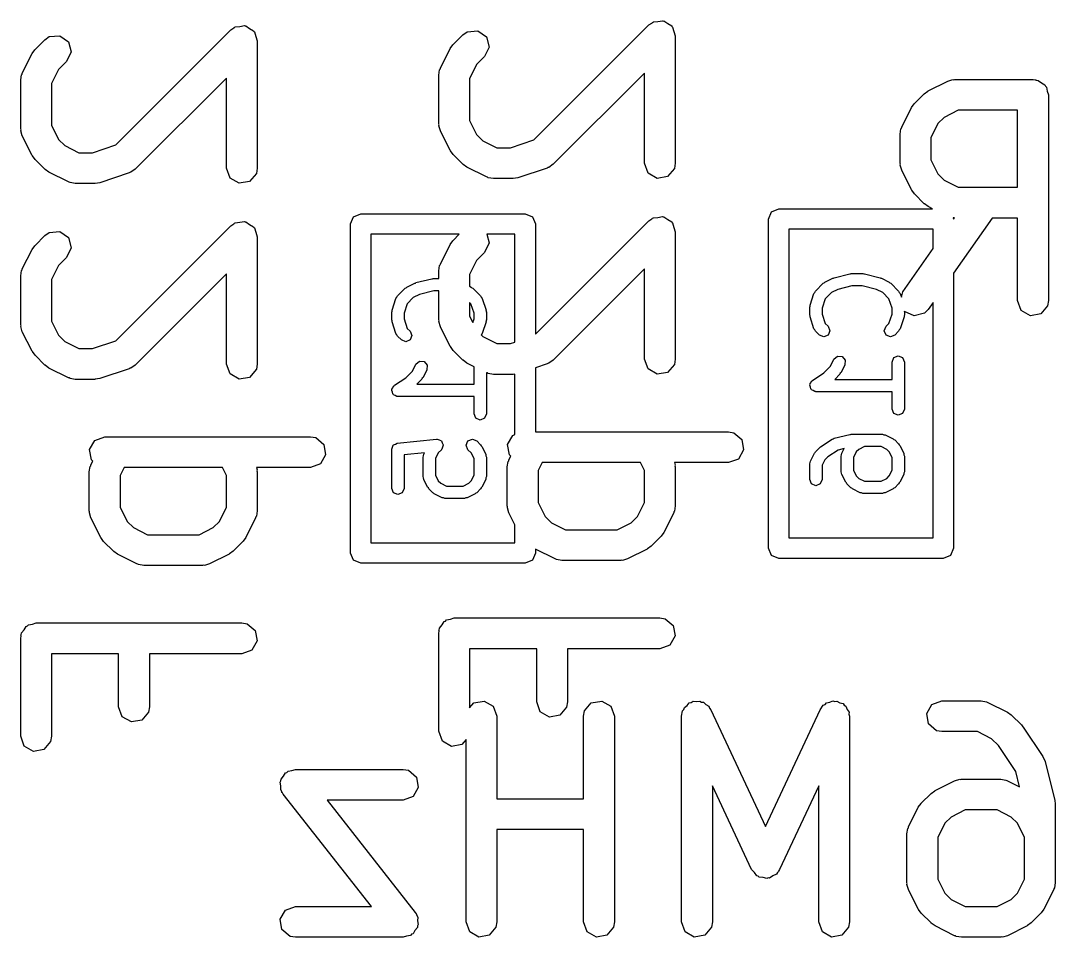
# Model space of a CAD drawing. Extents: x 0.04 to 2.09, y 0.3 to 3.78.
# Drawn here: x 0.4178 to 0.6158, y 0.5131 to 0.6885 of the extents above; entities that cross this region are included whole.
import ezdxf

# ---------------------------------------------------------------- set-up
doc = ezdxf.new("R2010")
doc.units = 0
doc.header["$MEASUREMENT"] = 0
doc.layers.add('BLACK', color=7, linetype='CONTINUOUS')

msp = doc.modelspace()

# ---------------------------------------------------------------- linework, layer by layer
at = {"layer": 'BLACK', "linetype": 'CONTINUOUS'}
for p, q in [((0.458045, 0.686752), (0.458573, 0.687122)), ((0.458573, 0.687122), (0.458657, 0.687222)), ((0.458657, 0.687222), (0.458735, 0.687235)), ((0.458735, 0.687235), (0.458885, 0.687341)), ((0.458885, 0.687341), (0.459771, 0.687418)), ((0.459771, 0.687418), (0.460646, 0.687572)), ((0.460646, 0.687572), (0.460763, 0.687505)), ((0.460763, 0.687505), (0.460897, 0.687517)), ((0.460897, 0.687517), (0.461625, 0.687007)), ((0.516041, 0.665693), (0.538045, 0.687697)), ((0.538045, 0.687697), (0.538573, 0.688067)), ((0.538573, 0.688067), (0.538657, 0.688166)), ((0.538657, 0.688166), (0.538735, 0.68818)), ((0.538735, 0.68818), (0.538885, 0.688285)), ((0.538885, 0.688285), (0.539771, 0.688363)), ((0.539771, 0.688363), (0.540646, 0.688517)), ((0.540646, 0.688517), (0.540763, 0.68845)), ((0.540763, 0.68845), (0.540897, 0.688461)), ((0.540897, 0.688461), (0.541625, 0.687952)), ((0.541625, 0.687952), (0.542395, 0.687507)), ((0.542395, 0.687507), (0.542441, 0.68738)), ((0.542441, 0.68738), (0.542552, 0.687303)), ((0.542552, 0.687303), (0.542782, 0.686444)), ((0.422425, 0.684878), (0.423265, 0.685466)), ((0.423265, 0.685466), (0.425277, 0.685642)), ((0.425277, 0.685642), (0.426931, 0.684483)), ((0.436041, 0.664748), (0.458045, 0.686752)), ((0.461625, 0.687007), (0.462395, 0.686562)), ((0.462395, 0.686562), (0.462441, 0.686436)), ((0.462441, 0.686436), (0.462552, 0.686358)), ((0.462552, 0.686358), (0.462782, 0.685499)), ((0.462782, 0.685499), (0.463086, 0.684664)), ((0.50055, 0.683948), (0.502425, 0.685822)), ((0.502425, 0.685822), (0.503265, 0.686411)), ((0.503265, 0.686411), (0.505277, 0.686587)), ((0.505277, 0.686587), (0.506931, 0.685428)), ((0.506931, 0.685428), (0.507454, 0.683477)), ((0.542782, 0.686444), (0.543086, 0.685609)), ((0.543086, 0.685609), (0.543086, 0.661237)), ((0.42055, 0.683003), (0.422425, 0.684878)), ((0.426931, 0.684483), (0.427454, 0.682532)), ((0.463086, 0.684664), (0.463086, 0.660292)), ((0.498122, 0.679431), (0.499997, 0.68318)), ((0.499997, 0.68318), (0.500523, 0.683889)), ((0.500523, 0.683889), (0.50055, 0.683948)), ((0.507454, 0.683477), (0.5066, 0.681647)), ((0.418122, 0.678486), (0.419997, 0.682235)), ((0.419997, 0.682235), (0.420523, 0.682944)), ((0.420523, 0.682944), (0.42055, 0.683003)), ((0.427454, 0.682532), (0.4266, 0.680702)), ((0.5066, 0.681647), (0.505065, 0.680111)), ((0.425065, 0.679166), (0.423716, 0.676468)), ((0.4266, 0.680702), (0.425065, 0.679166)), ((0.497988, 0.67912), (0.498102, 0.679255)), ((0.498102, 0.679255), (0.498122, 0.679431)), ((0.505065, 0.680111), (0.503716, 0.677413)), ((0.41781, 0.677165), (0.417988, 0.678175)), ((0.41781, 0.667792), (0.41781, 0.677165)), ((0.417988, 0.678175), (0.418102, 0.678311)), ((0.418102, 0.678311), (0.418122, 0.678486)), ((0.45718, 0.677536), (0.439724, 0.660079)), ((0.45718, 0.660292), (0.45718, 0.677536)), ((0.49781, 0.67811), (0.497988, 0.67912)), ((0.49781, 0.668736), (0.49781, 0.67811)), ((0.503716, 0.677413), (0.503716, 0.669434)), ((0.53718, 0.678481), (0.519724, 0.661024)), ((0.53718, 0.661237), (0.53718, 0.678481)), ((0.59523, 0.676957), (0.596213, 0.677249)), ((0.596213, 0.677249), (0.596384, 0.677208)), ((0.596384, 0.677208), (0.59655, 0.677269)), ((0.59655, 0.677269), (0.611549, 0.677269)), ((0.611549, 0.677269), (0.611932, 0.677201)), ((0.611932, 0.677201), (0.612061, 0.677224)), ((0.612061, 0.677224), (0.612175, 0.677158)), ((0.612175, 0.677158), (0.612558, 0.67709)), ((0.423716, 0.676468), (0.423716, 0.668489)), ((0.59148, 0.675082), (0.59523, 0.676957)), ((0.612558, 0.67709), (0.613146, 0.676597)), ((0.613146, 0.676597), (0.61381, 0.676214)), ((0.61381, 0.676214), (0.613902, 0.675963)), ((0.613902, 0.675963), (0.614106, 0.675792)), ((0.614106, 0.675792), (0.614239, 0.675037)), ((0.588838, 0.672654), (0.590713, 0.674529)), ((0.590713, 0.674529), (0.591436, 0.675035)), ((0.591436, 0.675035), (0.59148, 0.675082)), ((0.614239, 0.675037), (0.614501, 0.674316)), ((0.614501, 0.674316), (0.614501, 0.634946)), ((0.58641, 0.668137), (0.588285, 0.671887)), ((0.588285, 0.671887), (0.588811, 0.672596)), ((0.588811, 0.672596), (0.588838, 0.672654)), ((0.597247, 0.671363), (0.59455, 0.670014)), ((0.608596, 0.671363), (0.597247, 0.671363)), ((0.608596, 0.656646), (0.608596, 0.671363)), ((0.503716, 0.669434), (0.505065, 0.666736)), ((0.59455, 0.670014), (0.593353, 0.668817)), ((0.417871, 0.667626), (0.41781, 0.667792)), ((0.41783, 0.667454), (0.417871, 0.667626)), ((0.418122, 0.666471), (0.41783, 0.667454)), ((0.423716, 0.668489), (0.425065, 0.665791)), ((0.497871, 0.668571), (0.49781, 0.668736)), ((0.49783, 0.668399), (0.497871, 0.668571)), ((0.498122, 0.667416), (0.49783, 0.668399)), ((0.499997, 0.663666), (0.498122, 0.667416)), ((0.586099, 0.666817), (0.586277, 0.667827)), ((0.586277, 0.667827), (0.58639, 0.667962)), ((0.58639, 0.667962), (0.58641, 0.668137)), ((0.593353, 0.668817), (0.592004, 0.66612)), ((0.419997, 0.662721), (0.418122, 0.666471)), ((0.425065, 0.665791), (0.426262, 0.664594)), ((0.505065, 0.666736), (0.506262, 0.665539)), ((0.506262, 0.665539), (0.508959, 0.66419)), ((0.511532, 0.66419), (0.516041, 0.665693)), ((0.586099, 0.661192), (0.586099, 0.666817)), ((0.592004, 0.66612), (0.592004, 0.661889)), ((0.426262, 0.664594), (0.428959, 0.663245)), ((0.431532, 0.663245), (0.436041, 0.664748)), ((0.500044, 0.663622), (0.499997, 0.663666)), ((0.50055, 0.662899), (0.500044, 0.663622)), ((0.508959, 0.66419), (0.511532, 0.66419)), ((0.420044, 0.662677), (0.419997, 0.662721)), ((0.42055, 0.661954), (0.420044, 0.662677)), ((0.422425, 0.660079), (0.42055, 0.661954)), ((0.428959, 0.663245), (0.431532, 0.663245)), ((0.502425, 0.661024), (0.50055, 0.662899)), ((0.592004, 0.661889), (0.593353, 0.659192)), ((0.422483, 0.660052), (0.422425, 0.660079)), ((0.423192, 0.659526), (0.422483, 0.660052)), ((0.426942, 0.657651), (0.423192, 0.659526)), ((0.43857, 0.659366), (0.432945, 0.657491)), ((0.438708, 0.659476), (0.43857, 0.659366)), ((0.438884, 0.659491), (0.438708, 0.659476)), ((0.439724, 0.660079), (0.438884, 0.659491)), ((0.457871, 0.658394), (0.45718, 0.660292)), ((0.463086, 0.660292), (0.462908, 0.659283)), ((0.502483, 0.660997), (0.502425, 0.661024)), ((0.503192, 0.660471), (0.502483, 0.660997)), ((0.506942, 0.658596), (0.503192, 0.660471)), ((0.51857, 0.660311), (0.512945, 0.658436)), ((0.518708, 0.660421), (0.51857, 0.660311)), ((0.518884, 0.660436), (0.518708, 0.660421)), ((0.519724, 0.661024), (0.518884, 0.660436)), ((0.537871, 0.659339), (0.53718, 0.661237)), ((0.53962, 0.658329), (0.537871, 0.659339)), ((0.542908, 0.660227), (0.541609, 0.65868)), ((0.543086, 0.661237), (0.542908, 0.660227)), ((0.586159, 0.661026), (0.586099, 0.661192)), ((0.586118, 0.660855), (0.586159, 0.661026)), ((0.58641, 0.659872), (0.586118, 0.660855)), ((0.588285, 0.656122), (0.58641, 0.659872)), ((0.427117, 0.657631), (0.426942, 0.657651)), ((0.427252, 0.657518), (0.427117, 0.657631)), ((0.428262, 0.65734), (0.427252, 0.657518)), ((0.432072, 0.657362), (0.432012, 0.65734)), ((0.432945, 0.657491), (0.432072, 0.657362)), ((0.45962, 0.657385), (0.457871, 0.658394)), ((0.461609, 0.657735), (0.45962, 0.657385)), ((0.462908, 0.659283), (0.461609, 0.657735)), ((0.507117, 0.658576), (0.506942, 0.658596)), ((0.507252, 0.658463), (0.507117, 0.658576)), ((0.508262, 0.658285), (0.507252, 0.658463)), ((0.512012, 0.658285), (0.508262, 0.658285)), ((0.512072, 0.658307), (0.512012, 0.658285)), ((0.512945, 0.658436), (0.512072, 0.658307)), ((0.541609, 0.65868), (0.53962, 0.658329)), ((0.593353, 0.659192), (0.59455, 0.657995)), ((0.59455, 0.657995), (0.597247, 0.656646)), ((0.432012, 0.65734), (0.428262, 0.65734)), ((0.588332, 0.656078), (0.588285, 0.656122)), ((0.588838, 0.655355), (0.588332, 0.656078)), ((0.597247, 0.656646), (0.608596, 0.656646)), ((0.590713, 0.65348), (0.588838, 0.655355)), ((0.590771, 0.653453), (0.590713, 0.65348)), ((0.59148, 0.652927), (0.590771, 0.653453)), ((0.481482, 0.650998), (0.482874, 0.651575)), ((0.482874, 0.651575), (0.51437, 0.651575)), ((0.51437, 0.651575), (0.515762, 0.650998)), ((0.560906, 0.650551), (0.561482, 0.651943)), ((0.561482, 0.651943), (0.562874, 0.65252)), ((0.562874, 0.65252), (0.592295, 0.65252)), ((0.592295, 0.65252), (0.59148, 0.652927)), ((0.458045, 0.649257), (0.458573, 0.649627)), ((0.458573, 0.649627), (0.458657, 0.649726)), ((0.458657, 0.649726), (0.458735, 0.64974)), ((0.458735, 0.64974), (0.458885, 0.649845)), ((0.458885, 0.649845), (0.459771, 0.649923)), ((0.459771, 0.649923), (0.460646, 0.650077)), ((0.460646, 0.650077), (0.460763, 0.65001)), ((0.460763, 0.65001), (0.460897, 0.650021)), ((0.460897, 0.650021), (0.461625, 0.649511)), ((0.461625, 0.649511), (0.462395, 0.649067)), ((0.480906, 0.649606), (0.481482, 0.650998)), ((0.480906, 0.586614), (0.480906, 0.649606)), ((0.515762, 0.650998), (0.516339, 0.649606)), ((0.516339, 0.628495), (0.538045, 0.650202)), ((0.516339, 0.649606), (0.516339, 0.628495)), ((0.538045, 0.650202), (0.538573, 0.650572)), ((0.538573, 0.650572), (0.538657, 0.650671)), ((0.538657, 0.650671), (0.538735, 0.650685)), ((0.538735, 0.650685), (0.538885, 0.65079)), ((0.538885, 0.65079), (0.539771, 0.650868)), ((0.539771, 0.650868), (0.540646, 0.651022)), ((0.540646, 0.651022), (0.540763, 0.650954)), ((0.540763, 0.650954), (0.540897, 0.650966)), ((0.540897, 0.650966), (0.541625, 0.650456)), ((0.541625, 0.650456), (0.542395, 0.650012)), ((0.542395, 0.650012), (0.542441, 0.649885)), ((0.542441, 0.649885), (0.542552, 0.649808)), ((0.542552, 0.649808), (0.542782, 0.648949)), ((0.560906, 0.587559), (0.560906, 0.650551)), ((0.596509, 0.650748), (0.596237, 0.650796)), ((0.596237, 0.650796), (0.596339, 0.650551)), ((0.596339, 0.650505), (0.596509, 0.650748)), ((0.603712, 0.650741), (0.596339, 0.640207)), ((0.596339, 0.650551), (0.596339, 0.650505)), ((0.608596, 0.650741), (0.603712, 0.650741)), ((0.608596, 0.634946), (0.608596, 0.650741)), ((0.422425, 0.647382), (0.423265, 0.64797)), ((0.423265, 0.64797), (0.425277, 0.648146)), ((0.425277, 0.648146), (0.426931, 0.646988)), ((0.436041, 0.627253), (0.458045, 0.649257)), ((0.462395, 0.649067), (0.462441, 0.64894)), ((0.462441, 0.64894), (0.462552, 0.648863)), ((0.462552, 0.648863), (0.462782, 0.648004)), ((0.462782, 0.648004), (0.463086, 0.647169)), ((0.484843, 0.647638), (0.484843, 0.588583)), ((0.501735, 0.647638), (0.484843, 0.647638)), ((0.50055, 0.646452), (0.501735, 0.647638)), ((0.50701, 0.647638), (0.507454, 0.645982)), ((0.512402, 0.647638), (0.50701, 0.647638)), ((0.512402, 0.626984), (0.512402, 0.647638)), ((0.542782, 0.648949), (0.543086, 0.648114)), ((0.543086, 0.648114), (0.543086, 0.623742)), ((0.564843, 0.648583), (0.564843, 0.589528)), ((0.592402, 0.648583), (0.564843, 0.648583)), ((0.592402, 0.644881), (0.592402, 0.648583)), ((0.420523, 0.645449), (0.42055, 0.645508)), ((0.42055, 0.645508), (0.422425, 0.647382)), ((0.426931, 0.646988), (0.427454, 0.645037)), ((0.463086, 0.647169), (0.463086, 0.622797)), ((0.498122, 0.641936), (0.499997, 0.645685)), ((0.499997, 0.645685), (0.500523, 0.646394)), ((0.500523, 0.646394), (0.50055, 0.646452)), ((0.507454, 0.645982), (0.5066, 0.644151)), ((0.418122, 0.640991), (0.419997, 0.64474)), ((0.419997, 0.64474), (0.420523, 0.645449)), ((0.427454, 0.645037), (0.4266, 0.643206)), ((0.5066, 0.644151), (0.505065, 0.642615)), ((0.586632, 0.636639), (0.592402, 0.644881)), ((0.425065, 0.641671), (0.423716, 0.638973)), ((0.4266, 0.643206), (0.425065, 0.641671)), ((0.49781, 0.640615), (0.497988, 0.641625)), ((0.497988, 0.641625), (0.498102, 0.64176)), ((0.498102, 0.64176), (0.498122, 0.641936)), ((0.505065, 0.642615), (0.503716, 0.639918)), ((0.41781, 0.63967), (0.417988, 0.64068)), ((0.41781, 0.630296), (0.41781, 0.63967)), ((0.417988, 0.64068), (0.418102, 0.640815)), ((0.418102, 0.640815), (0.418122, 0.640991)), ((0.45718, 0.640041), (0.439724, 0.622584)), ((0.45718, 0.622797), (0.45718, 0.640041)), ((0.49781, 0.639164), (0.49781, 0.640615)), ((0.503716, 0.639918), (0.503716, 0.637694)), ((0.53718, 0.640985), (0.519724, 0.623529)), ((0.53718, 0.623742), (0.53718, 0.640985)), ((0.573461, 0.639324), (0.576461, 0.640073)), ((0.576461, 0.640073), (0.576609, 0.640051)), ((0.576609, 0.640051), (0.576747, 0.640109)), ((0.576747, 0.640109), (0.578997, 0.640109)), ((0.578997, 0.640109), (0.579135, 0.640051)), ((0.579135, 0.640051), (0.579283, 0.640073)), ((0.579283, 0.640073), (0.582283, 0.639324)), ((0.596339, 0.640207), (0.596339, 0.587559)), ((0.423716, 0.638973), (0.423716, 0.630993)), ((0.49172, 0.637539), (0.493219, 0.638289)), ((0.493219, 0.638289), (0.493353, 0.638299)), ((0.493353, 0.638299), (0.493461, 0.638379)), ((0.493461, 0.638379), (0.496461, 0.639129)), ((0.496461, 0.639129), (0.496609, 0.639107)), ((0.496609, 0.639107), (0.496747, 0.639164)), ((0.496747, 0.639164), (0.49781, 0.639164)), ((0.503716, 0.637694), (0.504025, 0.637539)), ((0.569913, 0.636763), (0.571413, 0.638263)), ((0.571413, 0.638263), (0.571592, 0.638337)), ((0.571592, 0.638337), (0.57172, 0.638484)), ((0.57172, 0.638484), (0.573219, 0.639234)), ((0.573219, 0.639234), (0.573353, 0.639244)), ((0.573353, 0.639244), (0.573461, 0.639324)), ((0.576893, 0.637747), (0.57416, 0.637063)), ((0.578852, 0.637747), (0.576893, 0.637747)), ((0.581584, 0.637063), (0.578852, 0.637747)), ((0.582283, 0.639324), (0.582391, 0.639244)), ((0.582391, 0.639244), (0.582525, 0.639234)), ((0.582525, 0.639234), (0.584025, 0.638484)), ((0.584025, 0.638484), (0.584152, 0.638337)), ((0.584152, 0.638337), (0.584332, 0.638263)), ((0.584332, 0.638263), (0.585831, 0.636763)), ((0.489808, 0.635564), (0.489913, 0.635818)), ((0.489913, 0.635818), (0.491413, 0.637318)), ((0.491413, 0.637318), (0.491592, 0.637392)), ((0.491592, 0.637392), (0.49172, 0.637539)), ((0.49416, 0.636119), (0.492947, 0.635512)), ((0.496893, 0.636802), (0.49416, 0.636119)), ((0.49781, 0.636802), (0.496893, 0.636802)), ((0.49781, 0.631241), (0.49781, 0.636802)), ((0.504025, 0.637539), (0.504152, 0.637392)), ((0.504152, 0.637392), (0.504332, 0.637318)), ((0.504332, 0.637318), (0.505831, 0.635818)), ((0.505831, 0.635818), (0.505937, 0.635564)), ((0.568878, 0.634052), (0.569628, 0.636302)), ((0.569628, 0.636302), (0.569808, 0.636509)), ((0.569808, 0.636509), (0.569913, 0.636763)), ((0.572947, 0.636457), (0.57178, 0.63529)), ((0.57416, 0.637063), (0.572947, 0.636457)), ((0.582797, 0.636457), (0.581584, 0.637063)), ((0.583964, 0.63529), (0.582797, 0.636457)), ((0.585831, 0.636763), (0.585937, 0.636509)), ((0.585937, 0.636509), (0.586117, 0.636302)), ((0.586117, 0.636302), (0.586353, 0.635594)), ((0.586353, 0.635594), (0.586632, 0.636639)), ((0.488878, 0.633107), (0.489628, 0.635357)), ((0.489628, 0.635357), (0.489808, 0.635564)), ((0.49178, 0.634345), (0.491179, 0.632542)), ((0.492947, 0.635512), (0.49178, 0.634345)), ((0.503964, 0.634345), (0.503716, 0.634593)), ((0.503716, 0.634593), (0.503716, 0.631938)), ((0.504565, 0.632542), (0.503964, 0.634345)), ((0.505937, 0.635564), (0.506117, 0.635357)), ((0.506117, 0.635357), (0.506867, 0.633107)), ((0.568817, 0.633678), (0.568891, 0.633858)), ((0.568817, 0.632179), (0.568817, 0.633678)), ((0.568891, 0.633858), (0.568878, 0.634052)), ((0.57178, 0.63529), (0.571179, 0.633487)), ((0.584565, 0.633487), (0.583964, 0.63529)), ((0.592402, 0.634583), (0.59147, 0.633252)), ((0.592402, 0.589528), (0.592402, 0.634583)), ((0.609287, 0.633048), (0.608596, 0.634946)), ((0.614323, 0.633936), (0.613025, 0.632389)), ((0.614501, 0.634946), (0.614323, 0.633936)), ((0.488817, 0.632733), (0.488891, 0.632913)), ((0.488817, 0.631234), (0.488817, 0.632733)), ((0.488891, 0.632913), (0.488878, 0.633107)), ((0.491179, 0.632542), (0.491179, 0.631425)), ((0.503716, 0.631938), (0.504328, 0.630714)), ((0.504565, 0.631425), (0.504565, 0.632542)), ((0.506867, 0.633107), (0.506853, 0.632913)), ((0.506853, 0.632913), (0.506927, 0.632733)), ((0.506927, 0.632733), (0.506927, 0.631234)), ((0.568891, 0.631999), (0.568817, 0.632179)), ((0.568878, 0.631805), (0.568891, 0.631999)), ((0.569628, 0.629555), (0.568878, 0.631805)), ((0.571179, 0.633487), (0.571179, 0.63237)), ((0.571179, 0.63237), (0.57178, 0.630567)), ((0.583964, 0.630567), (0.584565, 0.63237)), ((0.584565, 0.63237), (0.584565, 0.633487)), ((0.586867, 0.631805), (0.586117, 0.629555)), ((0.586927, 0.632179), (0.586853, 0.631999)), ((0.586853, 0.631999), (0.586867, 0.631805)), ((0.586964, 0.632857), (0.586927, 0.632936)), ((0.586927, 0.632936), (0.586927, 0.632179)), ((0.588794, 0.632004), (0.586964, 0.632857)), ((0.590745, 0.632527), (0.588794, 0.632004)), ((0.59147, 0.633252), (0.590745, 0.632527)), ((0.611036, 0.632038), (0.609287, 0.633048)), ((0.613025, 0.632389), (0.611036, 0.632038)), ((0.417871, 0.63013), (0.41781, 0.630296)), ((0.41783, 0.629959), (0.417871, 0.63013)), ((0.418122, 0.628976), (0.41783, 0.629959)), ((0.423716, 0.630993), (0.425065, 0.628296)), ((0.488891, 0.631054), (0.488817, 0.631234)), ((0.488878, 0.63086), (0.488891, 0.631054)), ((0.489628, 0.62861), (0.488878, 0.63086)), ((0.491179, 0.631425), (0.49178, 0.629622)), ((0.497871, 0.631075), (0.49781, 0.631241)), ((0.49783, 0.630904), (0.497871, 0.631075)), ((0.498122, 0.629921), (0.49783, 0.630904)), ((0.499997, 0.626171), (0.498122, 0.629921)), ((0.504328, 0.630714), (0.504565, 0.631425)), ((0.506867, 0.63086), (0.506117, 0.62861)), ((0.506927, 0.631234), (0.506853, 0.631054)), ((0.506853, 0.631054), (0.506867, 0.63086)), ((0.57178, 0.630567), (0.572333, 0.630014)), ((0.572333, 0.630014), (0.572679, 0.629179)), ((0.583065, 0.629179), (0.583411, 0.630014)), ((0.583411, 0.630014), (0.583964, 0.630567)), ((0.419997, 0.625226), (0.418122, 0.628976)), ((0.425065, 0.628296), (0.426262, 0.627099)), ((0.489808, 0.628403), (0.489628, 0.62861)), ((0.489913, 0.628149), (0.489808, 0.628403)), ((0.490663, 0.627399), (0.489913, 0.628149)), ((0.49178, 0.629622), (0.492333, 0.629069)), ((0.492333, 0.629069), (0.492679, 0.628234)), ((0.492679, 0.628234), (0.492333, 0.627399)), ((0.505937, 0.628403), (0.505927, 0.628379)), ((0.505927, 0.628379), (0.506262, 0.628044)), ((0.506117, 0.62861), (0.505937, 0.628403)), ((0.506262, 0.628044), (0.508959, 0.626695)), ((0.569808, 0.629348), (0.569628, 0.629555)), ((0.569913, 0.629094), (0.569808, 0.629348)), ((0.570663, 0.628344), (0.569913, 0.629094)), ((0.571498, 0.627998), (0.570663, 0.628344)), ((0.572333, 0.628344), (0.571498, 0.627998)), ((0.572679, 0.629179), (0.572333, 0.628344)), ((0.583411, 0.628344), (0.583065, 0.629179)), ((0.584246, 0.627998), (0.583411, 0.628344)), ((0.585082, 0.628344), (0.584246, 0.627998)), ((0.585831, 0.629094), (0.585082, 0.628344)), ((0.585937, 0.629348), (0.585831, 0.629094)), ((0.586117, 0.629555), (0.585937, 0.629348)), ((0.426262, 0.627099), (0.428959, 0.62575)), ((0.428959, 0.62575), (0.431532, 0.62575)), ((0.431532, 0.62575), (0.436041, 0.627253)), ((0.491498, 0.627053), (0.490663, 0.627399)), ((0.492333, 0.627399), (0.491498, 0.627053)), ((0.500044, 0.626127), (0.499997, 0.626171)), ((0.50055, 0.625404), (0.500044, 0.626127)), ((0.508959, 0.626695), (0.511532, 0.626695)), ((0.511532, 0.626695), (0.512402, 0.626984)), ((0.420044, 0.625182), (0.419997, 0.625226)), ((0.42055, 0.624459), (0.420044, 0.625182)), ((0.422425, 0.622584), (0.42055, 0.624459)), ((0.502425, 0.623529), (0.50055, 0.625404)), ((0.537871, 0.621844), (0.53718, 0.623742)), ((0.543086, 0.623742), (0.542908, 0.622732)), ((0.572777, 0.622379), (0.573441, 0.623708)), ((0.573441, 0.623708), (0.574124, 0.6243)), ((0.574124, 0.6243), (0.575026, 0.624236)), ((0.575026, 0.624236), (0.575618, 0.623553)), ((0.584565, 0.62318), (0.584911, 0.624015)), ((0.584911, 0.624015), (0.585746, 0.624361)), ((0.585746, 0.624361), (0.586581, 0.624015)), ((0.586581, 0.624015), (0.586927, 0.62318)), ((0.422483, 0.622557), (0.422425, 0.622584)), ((0.423192, 0.622031), (0.422483, 0.622557)), ((0.426942, 0.620156), (0.423192, 0.622031)), ((0.43857, 0.621871), (0.432945, 0.619996)), ((0.438708, 0.62198), (0.43857, 0.621871)), ((0.438884, 0.621996), (0.438708, 0.62198)), ((0.439724, 0.622584), (0.438884, 0.621996)), ((0.457871, 0.620899), (0.45718, 0.622797)), ((0.462908, 0.621787), (0.461609, 0.62024)), ((0.463086, 0.622797), (0.462908, 0.621787)), ((0.492777, 0.621435), (0.493441, 0.622763)), ((0.493441, 0.622763), (0.494124, 0.623355)), ((0.494124, 0.623355), (0.495026, 0.623291)), ((0.495026, 0.623291), (0.495618, 0.622608)), ((0.495618, 0.622608), (0.495554, 0.621707)), ((0.502483, 0.623502), (0.502425, 0.623529)), ((0.503192, 0.622976), (0.502483, 0.623502)), ((0.504584, 0.62228), (0.503192, 0.622976)), ((0.504565, 0.622235), (0.504584, 0.62228)), ((0.504565, 0.618916), (0.504565, 0.622235)), ((0.51857, 0.622816), (0.516339, 0.622072)), ((0.516339, 0.622072), (0.516339, 0.609822)), ((0.518708, 0.622925), (0.51857, 0.622816)), ((0.518884, 0.622941), (0.518708, 0.622925)), ((0.519724, 0.623529), (0.518884, 0.622941)), ((0.53962, 0.620834), (0.537871, 0.621844)), ((0.542908, 0.622732), (0.541609, 0.621185)), ((0.571495, 0.621098), (0.572777, 0.622379)), ((0.575554, 0.622651), (0.574804, 0.621152)), ((0.575618, 0.623553), (0.575554, 0.622651)), ((0.584565, 0.619861), (0.584565, 0.62318)), ((0.586927, 0.62318), (0.586927, 0.614181)), ((0.427117, 0.620136), (0.426942, 0.620156)), ((0.427252, 0.620022), (0.427117, 0.620136)), ((0.428262, 0.619844), (0.427252, 0.620022)), ((0.432012, 0.619844), (0.428262, 0.619844)), ((0.432072, 0.619866), (0.432012, 0.619844)), ((0.432945, 0.619996), (0.432072, 0.619866)), ((0.45962, 0.619889), (0.457871, 0.620899)), ((0.461609, 0.62024), (0.45962, 0.619889)), ((0.489343, 0.618718), (0.491495, 0.620153)), ((0.491495, 0.620153), (0.492777, 0.621435)), ((0.494583, 0.6199), (0.493599, 0.618916)), ((0.494657, 0.620079), (0.494583, 0.6199)), ((0.494804, 0.620207), (0.494657, 0.620079)), ((0.495554, 0.621707), (0.494804, 0.620207)), ((0.506942, 0.621101), (0.506927, 0.621108)), ((0.506927, 0.621108), (0.506927, 0.613236)), ((0.507117, 0.621081), (0.506942, 0.621101)), ((0.507252, 0.620967), (0.507117, 0.621081)), ((0.508262, 0.620789), (0.507252, 0.620967)), ((0.512012, 0.620789), (0.508262, 0.620789)), ((0.512072, 0.620811), (0.512012, 0.620789)), ((0.512402, 0.62086), (0.512072, 0.620811)), ((0.512402, 0.609281), (0.512402, 0.62086)), ((0.541609, 0.621185), (0.53962, 0.620834)), ((0.569343, 0.619663), (0.571495, 0.621098)), ((0.574583, 0.620845), (0.573599, 0.619861)), ((0.573599, 0.619861), (0.584565, 0.619861)), ((0.574657, 0.621024), (0.574583, 0.620845)), ((0.574804, 0.621152), (0.574657, 0.621024)), ((0.488817, 0.617735), (0.488864, 0.617848)), ((0.48884, 0.617967), (0.489031, 0.618253)), ((0.488864, 0.617848), (0.48884, 0.617967)), ((0.489031, 0.618253), (0.489163, 0.61857)), ((0.489163, 0.61857), (0.489275, 0.618617)), ((0.489275, 0.618617), (0.489343, 0.618718)), ((0.493599, 0.618916), (0.504565, 0.618916)), ((0.568817, 0.61868), (0.568864, 0.618793)), ((0.568949, 0.618362), (0.568817, 0.61868)), ((0.56884, 0.618912), (0.569031, 0.619198)), ((0.568864, 0.618793), (0.56884, 0.618912)), ((0.569015, 0.618025), (0.568949, 0.618362)), ((0.569116, 0.617957), (0.569015, 0.618025)), ((0.569031, 0.619198), (0.569163, 0.619515)), ((0.569163, 0.617845), (0.569116, 0.617957)), ((0.569163, 0.619515), (0.569275, 0.619562)), ((0.569481, 0.617713), (0.569163, 0.617845)), ((0.569275, 0.619562), (0.569343, 0.619663)), ((0.488949, 0.617418), (0.488817, 0.617735)), ((0.489015, 0.61708), (0.488949, 0.617418)), ((0.489116, 0.617012), (0.489015, 0.61708)), ((0.489163, 0.6169), (0.489116, 0.617012)), ((0.489481, 0.616769), (0.489163, 0.6169)), ((0.489766, 0.616577), (0.489481, 0.616769)), ((0.489886, 0.616601), (0.489766, 0.616577)), ((0.489998, 0.616554), (0.489886, 0.616601)), ((0.504565, 0.616554), (0.489998, 0.616554)), ((0.504565, 0.613236), (0.504565, 0.616554)), ((0.569766, 0.617522), (0.569481, 0.617713)), ((0.569886, 0.617546), (0.569766, 0.617522)), ((0.569998, 0.617499), (0.569886, 0.617546)), ((0.584565, 0.617499), (0.569998, 0.617499)), ((0.584565, 0.614181), (0.584565, 0.617499)), ((0.584911, 0.613346), (0.584565, 0.614181)), ((0.586927, 0.614181), (0.586581, 0.613346)), ((0.504911, 0.612401), (0.504565, 0.613236)), ((0.505746, 0.612055), (0.504911, 0.612401)), ((0.506581, 0.612401), (0.505746, 0.612055)), ((0.506927, 0.613236), (0.506581, 0.612401)), ((0.585746, 0.613), (0.584911, 0.613346)), ((0.586581, 0.613346), (0.585746, 0.613)), ((0.430978, 0.606437), (0.431988, 0.608186)), ((0.431988, 0.608186), (0.433886, 0.608877)), ((0.433886, 0.608877), (0.473256, 0.608877)), ((0.473256, 0.608877), (0.474266, 0.608699)), ((0.474266, 0.608699), (0.475814, 0.607401)), ((0.489881, 0.607662), (0.49738, 0.608412)), ((0.49738, 0.608412), (0.497439, 0.608394)), ((0.497439, 0.608394), (0.497497, 0.608418)), ((0.497497, 0.608418), (0.497864, 0.608266)), ((0.497864, 0.608266), (0.498245, 0.608151)), ((0.498245, 0.608151), (0.498275, 0.608096)), ((0.498275, 0.608096), (0.498332, 0.608072)), ((0.498332, 0.608072), (0.498484, 0.607704)), ((0.503065, 0.607237), (0.503411, 0.608072)), ((0.503411, 0.608072), (0.504246, 0.608418)), ((0.504246, 0.608418), (0.505082, 0.608072)), ((0.505082, 0.608072), (0.505831, 0.607322)), ((0.510978, 0.607382), (0.511988, 0.609131)), ((0.511988, 0.609131), (0.512402, 0.609281)), ((0.516339, 0.609822), (0.553256, 0.609822)), ((0.553256, 0.609822), (0.554266, 0.609644)), ((0.554266, 0.609644), (0.555814, 0.608346)), ((0.555814, 0.608346), (0.556164, 0.606356)), ((0.570843, 0.606915), (0.573092, 0.608414)), ((0.573092, 0.608414), (0.573295, 0.608454)), ((0.573295, 0.608454), (0.573461, 0.608577)), ((0.573461, 0.608577), (0.576461, 0.609327)), ((0.576461, 0.609327), (0.576609, 0.609305)), ((0.576609, 0.609305), (0.576747, 0.609363)), ((0.576747, 0.609363), (0.582746, 0.609363)), ((0.582746, 0.609363), (0.583, 0.609257)), ((0.583, 0.609257), (0.583275, 0.609238)), ((0.583275, 0.609238), (0.584775, 0.608488)), ((0.584775, 0.608488), (0.584902, 0.608341)), ((0.584902, 0.608341), (0.585081, 0.608267)), ((0.585081, 0.608267), (0.585831, 0.607517)), ((0.431329, 0.604448), (0.430978, 0.606437)), ((0.475814, 0.607401), (0.476164, 0.605412)), ((0.488817, 0.606487), (0.488969, 0.606854)), ((0.488817, 0.598988), (0.488817, 0.606487)), ((0.488969, 0.606854), (0.489084, 0.607235)), ((0.489084, 0.607235), (0.489139, 0.607264)), ((0.489139, 0.607264), (0.489163, 0.607322)), ((0.489163, 0.607322), (0.48953, 0.607474)), ((0.48953, 0.607474), (0.489881, 0.607662)), ((0.498332, 0.606401), (0.497718, 0.605787)), ((0.498356, 0.606459), (0.498332, 0.606401)), ((0.498411, 0.606489), (0.498356, 0.606459)), ((0.498526, 0.606869), (0.498411, 0.606489)), ((0.498484, 0.607704), (0.498672, 0.607354)), ((0.498678, 0.607237), (0.498526, 0.606869)), ((0.498672, 0.607354), (0.498654, 0.607294)), ((0.498654, 0.607294), (0.498678, 0.607237)), ((0.503411, 0.606401), (0.503065, 0.607237)), ((0.504025, 0.605787), (0.503411, 0.606401)), ((0.505831, 0.607322), (0.505906, 0.607142)), ((0.505906, 0.607142), (0.506053, 0.607015)), ((0.506053, 0.607015), (0.506803, 0.605515)), ((0.511329, 0.605393), (0.510978, 0.607382)), ((0.556164, 0.606356), (0.555154, 0.604607)), ((0.569839, 0.605838), (0.569913, 0.606017)), ((0.569913, 0.606017), (0.570663, 0.606767)), ((0.570663, 0.606767), (0.570775, 0.606814)), ((0.570775, 0.606814), (0.570843, 0.606915)), ((0.574233, 0.606335), (0.57225, 0.605014)), ((0.575399, 0.606627), (0.574233, 0.606335)), ((0.574941, 0.60571), (0.575399, 0.606627)), ((0.577718, 0.605982), (0.577178, 0.604903)), ((0.578197, 0.606461), (0.577718, 0.605982)), ((0.579276, 0.607), (0.578197, 0.606461)), ((0.582468, 0.607), (0.579276, 0.607)), ((0.583547, 0.606461), (0.582468, 0.607)), ((0.584026, 0.605982), (0.583547, 0.606461)), ((0.584565, 0.604903), (0.584026, 0.605982)), ((0.585831, 0.607517), (0.585906, 0.607337)), ((0.585906, 0.607337), (0.586053, 0.60721)), ((0.586053, 0.60721), (0.586803, 0.60571)), ((0.431245, 0.603495), (0.431606, 0.604216)), ((0.431606, 0.604216), (0.431329, 0.604448)), ((0.476164, 0.605412), (0.475154, 0.603662)), ((0.495088, 0.605809), (0.491179, 0.605418)), ((0.491179, 0.605418), (0.491179, 0.598988)), ((0.494816, 0.604987), (0.494921, 0.605241)), ((0.494816, 0.601237), (0.494816, 0.604987)), ((0.494921, 0.605241), (0.494941, 0.605515)), ((0.494941, 0.605515), (0.495088, 0.605809)), ((0.497718, 0.605787), (0.497178, 0.604708)), ((0.497178, 0.604708), (0.497178, 0.601516)), ((0.504565, 0.604708), (0.504025, 0.605787)), ((0.504565, 0.601516), (0.504565, 0.604708)), ((0.506803, 0.605515), (0.506822, 0.605241)), ((0.506822, 0.605241), (0.506927, 0.604987)), ((0.506927, 0.604987), (0.506927, 0.601237)), ((0.510934, 0.60312), (0.511112, 0.60413)), ((0.511112, 0.60413), (0.511225, 0.604265)), ((0.511225, 0.604265), (0.511245, 0.60444)), ((0.511245, 0.60444), (0.511606, 0.605161)), ((0.511606, 0.605161), (0.511329, 0.605393)), ((0.517586, 0.603916), (0.516839, 0.602423)), ((0.536433, 0.603916), (0.517586, 0.603916)), ((0.53718, 0.602423), (0.536433, 0.603916)), ((0.553256, 0.603916), (0.54293, 0.603916)), ((0.54293, 0.603916), (0.543066, 0.603457)), ((0.555154, 0.604607), (0.553256, 0.603916)), ((0.568817, 0.603682), (0.568922, 0.603936)), ((0.568922, 0.603936), (0.568942, 0.60421)), ((0.568942, 0.60421), (0.569692, 0.60571)), ((0.569692, 0.60571), (0.569839, 0.605838)), ((0.571719, 0.604482), (0.571179, 0.603403)), ((0.57225, 0.605014), (0.571719, 0.604482)), ((0.574816, 0.605182), (0.574921, 0.605436)), ((0.574816, 0.602182), (0.574816, 0.605182)), ((0.574921, 0.605436), (0.574941, 0.60571)), ((0.577178, 0.604903), (0.577178, 0.602461)), ((0.584565, 0.602461), (0.584565, 0.604903)), ((0.586803, 0.60571), (0.586822, 0.605436)), ((0.586822, 0.605436), (0.586927, 0.605182)), ((0.586927, 0.605182), (0.586927, 0.602182)), ((0.430934, 0.602175), (0.431112, 0.603185)), ((0.430934, 0.594676), (0.430934, 0.602175)), ((0.431112, 0.603185), (0.431225, 0.60332)), ((0.431225, 0.60332), (0.431245, 0.603495)), ((0.437586, 0.602972), (0.436839, 0.601478)), ((0.456433, 0.602972), (0.437586, 0.602972)), ((0.45718, 0.601478), (0.456433, 0.602972)), ((0.473256, 0.602972), (0.46293, 0.602972)), ((0.46293, 0.602972), (0.463066, 0.602512)), ((0.463066, 0.602512), (0.463025, 0.602341)), ((0.463025, 0.602341), (0.463086, 0.602175)), ((0.463086, 0.602175), (0.463086, 0.594676)), ((0.475154, 0.603662), (0.473256, 0.602972)), ((0.510934, 0.595621), (0.510934, 0.60312)), ((0.516839, 0.602423), (0.516839, 0.596318)), ((0.53718, 0.596318), (0.53718, 0.602423)), ((0.543066, 0.603457), (0.543025, 0.603286)), ((0.543025, 0.603286), (0.543086, 0.60312)), ((0.543086, 0.60312), (0.543086, 0.595621)), ((0.568817, 0.600682), (0.568817, 0.603682)), ((0.571179, 0.603403), (0.571179, 0.600682)), ((0.574921, 0.601928), (0.574816, 0.602182)), ((0.574941, 0.601654), (0.574921, 0.601928)), ((0.577178, 0.602461), (0.577718, 0.601382)), ((0.584025, 0.601382), (0.584565, 0.602461)), ((0.586822, 0.601928), (0.586803, 0.601654)), ((0.586927, 0.602182), (0.586822, 0.601928)), ((0.436839, 0.601478), (0.436839, 0.595373)), ((0.45718, 0.595373), (0.45718, 0.601478)), ((0.494921, 0.600983), (0.494816, 0.601237)), ((0.494941, 0.600709), (0.494921, 0.600983)), ((0.495691, 0.599209), (0.494941, 0.600709)), ((0.497178, 0.601516), (0.497718, 0.600437)), ((0.497718, 0.600437), (0.498197, 0.599958)), ((0.498197, 0.599958), (0.499276, 0.599419)), ((0.502468, 0.599419), (0.503547, 0.599958)), ((0.503547, 0.599958), (0.504025, 0.600437)), ((0.504025, 0.600437), (0.504565, 0.601516)), ((0.506803, 0.600709), (0.506053, 0.599209)), ((0.506822, 0.600983), (0.506803, 0.600709)), ((0.506927, 0.601237), (0.506822, 0.600983)), ((0.569163, 0.599847), (0.568817, 0.600682)), ((0.571179, 0.600682), (0.570833, 0.599847)), ((0.575691, 0.600154), (0.574941, 0.601654)), ((0.575838, 0.600027), (0.575691, 0.600154)), ((0.575912, 0.599847), (0.575838, 0.600027)), ((0.577718, 0.601382), (0.578197, 0.600903)), ((0.578197, 0.600903), (0.579276, 0.600364)), ((0.579276, 0.600364), (0.582468, 0.600364)), ((0.582468, 0.600364), (0.583547, 0.600903)), ((0.583547, 0.600903), (0.584025, 0.601382)), ((0.585906, 0.600027), (0.585831, 0.599847)), ((0.586053, 0.600154), (0.585906, 0.600027)), ((0.586803, 0.601654), (0.586053, 0.600154)), ((0.489163, 0.598152), (0.488817, 0.598988)), ((0.489998, 0.597807), (0.489163, 0.598152)), ((0.490833, 0.598152), (0.489998, 0.597807)), ((0.491179, 0.598988), (0.490833, 0.598152)), ((0.495838, 0.599082), (0.495691, 0.599209)), ((0.495912, 0.598902), (0.495838, 0.599082)), ((0.496662, 0.598152), (0.495912, 0.598902)), ((0.496842, 0.598078), (0.496662, 0.598152)), ((0.496969, 0.597931), (0.496842, 0.598078)), ((0.499276, 0.599419), (0.502468, 0.599419)), ((0.504902, 0.598078), (0.504775, 0.597931)), ((0.505082, 0.598152), (0.504902, 0.598078)), ((0.505831, 0.598902), (0.505082, 0.598152)), ((0.505906, 0.599082), (0.505831, 0.598902)), ((0.506053, 0.599209), (0.505906, 0.599082)), ((0.569998, 0.599501), (0.569163, 0.599847)), ((0.570833, 0.599847), (0.569998, 0.599501)), ((0.576662, 0.599097), (0.575912, 0.599847)), ((0.576842, 0.599023), (0.576662, 0.599097)), ((0.576969, 0.598876), (0.576842, 0.599023)), ((0.578469, 0.598126), (0.576969, 0.598876)), ((0.578743, 0.598107), (0.578469, 0.598126)), ((0.578997, 0.598002), (0.578743, 0.598107)), ((0.582746, 0.598002), (0.578997, 0.598002)), ((0.583, 0.598107), (0.582746, 0.598002)), ((0.583275, 0.598126), (0.583, 0.598107)), ((0.584775, 0.598876), (0.583275, 0.598126)), ((0.584902, 0.599023), (0.584775, 0.598876)), ((0.585082, 0.599097), (0.584902, 0.599023)), ((0.585831, 0.599847), (0.585082, 0.599097)), ((0.498469, 0.597181), (0.496969, 0.597931)), ((0.498743, 0.597162), (0.498469, 0.597181)), ((0.498997, 0.597057), (0.498743, 0.597162)), ((0.502746, 0.597057), (0.498997, 0.597057)), ((0.503, 0.597162), (0.502746, 0.597057)), ((0.503275, 0.597181), (0.503, 0.597162)), ((0.504775, 0.597931), (0.503275, 0.597181)), ((0.516839, 0.596318), (0.518188, 0.59362)), ((0.535832, 0.59362), (0.53718, 0.596318)), ((0.430994, 0.59451), (0.430934, 0.594676)), ((0.430953, 0.594338), (0.430994, 0.59451)), ((0.431245, 0.593355), (0.430953, 0.594338)), ((0.436839, 0.595373), (0.438188, 0.592675)), ((0.455832, 0.592675), (0.45718, 0.595373)), ((0.463086, 0.594676), (0.462908, 0.593666)), ((0.510994, 0.595455), (0.510934, 0.595621)), ((0.510953, 0.595283), (0.510994, 0.595455)), ((0.511245, 0.5943), (0.510953, 0.595283)), ((0.512402, 0.591988), (0.511245, 0.5943)), ((0.542774, 0.5943), (0.540899, 0.590551)), ((0.542794, 0.594475), (0.542774, 0.5943)), ((0.542908, 0.594611), (0.542794, 0.594475)), ((0.543086, 0.595621), (0.542908, 0.594611)), ((0.43312, 0.589606), (0.431245, 0.593355)), ((0.438188, 0.592675), (0.439385, 0.591478)), ((0.454634, 0.591478), (0.455832, 0.592675)), ((0.462774, 0.593355), (0.460899, 0.589606)), ((0.462794, 0.593531), (0.462774, 0.593355)), ((0.462908, 0.593666), (0.462794, 0.593531)), ((0.518188, 0.59362), (0.519385, 0.592423)), ((0.519385, 0.592423), (0.522082, 0.591074)), ((0.531937, 0.591074), (0.534634, 0.592423)), ((0.534634, 0.592423), (0.535832, 0.59362)), ((0.439385, 0.591478), (0.442082, 0.590129)), ((0.442082, 0.590129), (0.451937, 0.590129)), ((0.451937, 0.590129), (0.454634, 0.591478)), ((0.512402, 0.588583), (0.512402, 0.591988)), ((0.522082, 0.591074), (0.531937, 0.591074)), ((0.540899, 0.590551), (0.540373, 0.589841)), ((0.433167, 0.589561), (0.43312, 0.589606)), ((0.433673, 0.588838), (0.433167, 0.589561)), ((0.435548, 0.586963), (0.433673, 0.588838)), ((0.460346, 0.588838), (0.458471, 0.586963)), ((0.460373, 0.588897), (0.460346, 0.588838)), ((0.460899, 0.589606), (0.460373, 0.588897)), ((0.484843, 0.588583), (0.512402, 0.588583)), ((0.540346, 0.589783), (0.538471, 0.587908)), ((0.540373, 0.589841), (0.540346, 0.589783)), ((0.564843, 0.589528), (0.592402, 0.589528)), ((0.435606, 0.586936), (0.435548, 0.586963)), ((0.436315, 0.58641), (0.435606, 0.586936)), ((0.440065, 0.584536), (0.436315, 0.58641)), ((0.457704, 0.58641), (0.453955, 0.584536)), ((0.457748, 0.586457), (0.457704, 0.58641)), ((0.458471, 0.586963), (0.457748, 0.586457)), ((0.481482, 0.585222), (0.480906, 0.586614)), ((0.516339, 0.586614), (0.515762, 0.585222)), ((0.520065, 0.58548), (0.516339, 0.587344)), ((0.516339, 0.587344), (0.516339, 0.586614)), ((0.537704, 0.587355), (0.533955, 0.58548)), ((0.537748, 0.587402), (0.537704, 0.587355)), ((0.538471, 0.587908), (0.537748, 0.587402)), ((0.561482, 0.586167), (0.560906, 0.587559)), ((0.562874, 0.585591), (0.561482, 0.586167)), ((0.595762, 0.586167), (0.59437, 0.585591)), ((0.596339, 0.587559), (0.595762, 0.586167)), ((0.44024, 0.584515), (0.440065, 0.584536)), ((0.440376, 0.584402), (0.44024, 0.584515)), ((0.441385, 0.584224), (0.440376, 0.584402)), ((0.452634, 0.584224), (0.441385, 0.584224)), ((0.4528, 0.584284), (0.452634, 0.584224)), ((0.452972, 0.584243), (0.4528, 0.584284)), ((0.453955, 0.584536), (0.452972, 0.584243)), ((0.482874, 0.584646), (0.481482, 0.585222)), ((0.51437, 0.584646), (0.482874, 0.584646)), ((0.515762, 0.585222), (0.51437, 0.584646)), ((0.52024, 0.58546), (0.520065, 0.58548)), ((0.520376, 0.585347), (0.52024, 0.58546)), ((0.521385, 0.585169), (0.520376, 0.585347)), ((0.532634, 0.585169), (0.521385, 0.585169)), ((0.5328, 0.585229), (0.532634, 0.585169)), ((0.532972, 0.585188), (0.5328, 0.585229)), ((0.533955, 0.58548), (0.532972, 0.585188)), ((0.59437, 0.585591), (0.562874, 0.585591)), ((0.500042, 0.573939), (0.500763, 0.574201)), ((0.500763, 0.574201), (0.540133, 0.574201)), ((0.540133, 0.574201), (0.541143, 0.574023)), ((0.418481, 0.571901), (0.418865, 0.572566)), ((0.418865, 0.572566), (0.419115, 0.572657)), ((0.419115, 0.572657), (0.419287, 0.572861)), ((0.419287, 0.572861), (0.420042, 0.572994)), ((0.420042, 0.572994), (0.420763, 0.573256)), ((0.420763, 0.573256), (0.460133, 0.573256)), ((0.460133, 0.573256), (0.461143, 0.573078)), ((0.461143, 0.573078), (0.46269, 0.57178)), ((0.497921, 0.571875), (0.497988, 0.572259)), ((0.497988, 0.572259), (0.498481, 0.572846)), ((0.498481, 0.572846), (0.498865, 0.573511)), ((0.498865, 0.573511), (0.499115, 0.573602)), ((0.499115, 0.573602), (0.499287, 0.573806)), ((0.499287, 0.573806), (0.500042, 0.573939)), ((0.541143, 0.574023), (0.54269, 0.572725)), ((0.54269, 0.572725), (0.543041, 0.570736)), ((0.41781, 0.570304), (0.417878, 0.570687)), ((0.41781, 0.551556), (0.41781, 0.570304)), ((0.417855, 0.570816), (0.417921, 0.57093)), ((0.417878, 0.570687), (0.417855, 0.570816)), ((0.417921, 0.57093), (0.417988, 0.571314)), ((0.417988, 0.571314), (0.418481, 0.571901)), ((0.46269, 0.57178), (0.463041, 0.569791)), ((0.49781, 0.571249), (0.497878, 0.571632)), ((0.49781, 0.552501), (0.49781, 0.571249)), ((0.497855, 0.571761), (0.497921, 0.571875)), ((0.497878, 0.571632), (0.497855, 0.571761)), ((0.543041, 0.570736), (0.542031, 0.568987)), ((0.463041, 0.569791), (0.462031, 0.568042)), ((0.516558, 0.568296), (0.503716, 0.568296)), ((0.503716, 0.568296), (0.503716, 0.556981)), ((0.516558, 0.558125), (0.516558, 0.568296)), ((0.540133, 0.568296), (0.522463, 0.568296)), ((0.522463, 0.568296), (0.522463, 0.558125)), ((0.542031, 0.568987), (0.540133, 0.568296)), ((0.436558, 0.567351), (0.423716, 0.567351)), ((0.423716, 0.567351), (0.423716, 0.551556)), ((0.436558, 0.55718), (0.436558, 0.567351)), ((0.460133, 0.567351), (0.442463, 0.567351)), ((0.442463, 0.567351), (0.442463, 0.55718)), ((0.462031, 0.568042), (0.460133, 0.567351)), ((0.437249, 0.555282), (0.436558, 0.55718)), ((0.442463, 0.55718), (0.442285, 0.55617)), ((0.503716, 0.556981), (0.504517, 0.557936)), ((0.504517, 0.557936), (0.506506, 0.558287)), ((0.506506, 0.558287), (0.508256, 0.557277)), ((0.508256, 0.557277), (0.508946, 0.555379)), ((0.517249, 0.556227), (0.516558, 0.558125)), ((0.522285, 0.557115), (0.520987, 0.555568)), ((0.522463, 0.558125), (0.522285, 0.557115)), ((0.525538, 0.555379), (0.525716, 0.556389)), ((0.525716, 0.556389), (0.527014, 0.557936)), ((0.527014, 0.557936), (0.529004, 0.558287)), ((0.529004, 0.558287), (0.530753, 0.557277)), ((0.530753, 0.557277), (0.531444, 0.555379)), ((0.544286, 0.555379), (0.544464, 0.556389)), ((0.544464, 0.556389), (0.544717, 0.556691)), ((0.544717, 0.556691), (0.544819, 0.557072)), ((0.544819, 0.557072), (0.545347, 0.557442)), ((0.545347, 0.557442), (0.545762, 0.557936)), ((0.545762, 0.557936), (0.54615, 0.558004)), ((0.54615, 0.558004), (0.546473, 0.558231)), ((0.546473, 0.558231), (0.547116, 0.558175)), ((0.547116, 0.558175), (0.547751, 0.558287)), ((0.547751, 0.558287), (0.548093, 0.558089)), ((0.548093, 0.558089), (0.548486, 0.558055)), ((0.548486, 0.558055), (0.548942, 0.557599)), ((0.548942, 0.557599), (0.5495, 0.557277)), ((0.5495, 0.557277), (0.549635, 0.556906)), ((0.549635, 0.556906), (0.549914, 0.556627)), ((0.549914, 0.556627), (0.560362, 0.53424)), ((0.560362, 0.53424), (0.570809, 0.556627)), ((0.570809, 0.556627), (0.571398, 0.557467)), ((0.571398, 0.557467), (0.571755, 0.557634)), ((0.571755, 0.557634), (0.572009, 0.557936)), ((0.572009, 0.557936), (0.572644, 0.558048)), ((0.572644, 0.558048), (0.573229, 0.55832)), ((0.573229, 0.55832), (0.57361, 0.558218)), ((0.57361, 0.558218), (0.573998, 0.558287)), ((0.573998, 0.558287), (0.574556, 0.557964)), ((0.574556, 0.557964), (0.57518, 0.557797)), ((0.57518, 0.557797), (0.575406, 0.557474)), ((0.575406, 0.557474), (0.575747, 0.557277)), ((0.575747, 0.557277), (0.575968, 0.556671)), ((0.575968, 0.556671), (0.576338, 0.556142)), ((0.5912, 0.555891), (0.59221, 0.557641)), ((0.59221, 0.557641), (0.594108, 0.558331)), ((0.594108, 0.558331), (0.601607, 0.558331)), ((0.601607, 0.558331), (0.602617, 0.558153)), ((0.602617, 0.558153), (0.602752, 0.55804)), ((0.602752, 0.55804), (0.602927, 0.55802)), ((0.602927, 0.55802), (0.606677, 0.556145)), ((0.438998, 0.554272), (0.437249, 0.555282)), ((0.440987, 0.554623), (0.438998, 0.554272)), ((0.442285, 0.55617), (0.440987, 0.554623)), ((0.508946, 0.555379), (0.508946, 0.539584)), ((0.518998, 0.555217), (0.517249, 0.556227)), ((0.520987, 0.555568), (0.518998, 0.555217)), ((0.525538, 0.539584), (0.525538, 0.555379)), ((0.531444, 0.555379), (0.531444, 0.516009)), ((0.544286, 0.516009), (0.544286, 0.555379)), ((0.576338, 0.556142), (0.576303, 0.555749)), ((0.576303, 0.555749), (0.576438, 0.555379)), ((0.576438, 0.555379), (0.576438, 0.516009)), ((0.59155, 0.553902), (0.5912, 0.555891)), ((0.606677, 0.556145), (0.607386, 0.555619)), ((0.607386, 0.555619), (0.607444, 0.555592)), ((0.607444, 0.555592), (0.609319, 0.553717)), ((0.498501, 0.550603), (0.49781, 0.552501)), ((0.593098, 0.552604), (0.59155, 0.553902)), ((0.594108, 0.552426), (0.593098, 0.552604)), ((0.60091, 0.552426), (0.594108, 0.552426)), ((0.603607, 0.551077), (0.60091, 0.552426)), ((0.609319, 0.553717), (0.609577, 0.553349)), ((0.609577, 0.553349), (0.609688, 0.553267)), ((0.609688, 0.553267), (0.613437, 0.547643)), ((0.418501, 0.549658), (0.41781, 0.551556)), ((0.423538, 0.550546), (0.422239, 0.548999)), ((0.423716, 0.551556), (0.423538, 0.550546)), ((0.50025, 0.549593), (0.498501, 0.550603)), ((0.503041, 0.550899), (0.502239, 0.549944)), ((0.503041, 0.516009), (0.503041, 0.550899)), ((0.604936, 0.549748), (0.603607, 0.551077)), ((0.42025, 0.548648), (0.418501, 0.549658)), ((0.422239, 0.548999), (0.42025, 0.548648)), ((0.502239, 0.549944), (0.50025, 0.549593)), ((0.60824, 0.544793), (0.604936, 0.549748)), ((0.613437, 0.547643), (0.613836, 0.546735)), ((0.613836, 0.546735), (0.613845, 0.546721)), ((0.613845, 0.546721), (0.61572, 0.539222)), ((0.468114, 0.543892), (0.468475, 0.544517)), ((0.468475, 0.544517), (0.46877, 0.544625)), ((0.46877, 0.544625), (0.46898, 0.544859)), ((0.46898, 0.544859), (0.469695, 0.544961)), ((0.469695, 0.544961), (0.470373, 0.545208)), ((0.470373, 0.545208), (0.490995, 0.545208)), ((0.490995, 0.545208), (0.492005, 0.54503)), ((0.492005, 0.54503), (0.493553, 0.543732)), ((0.608969, 0.541875), (0.60824, 0.544793)), ((0.467465, 0.542768), (0.467622, 0.54304)), ((0.467591, 0.542057), (0.467465, 0.542768)), ((0.467622, 0.54304), (0.467632, 0.543354)), ((0.467632, 0.543354), (0.468114, 0.543892)), ((0.493553, 0.543732), (0.493903, 0.541743)), ((0.592787, 0.541147), (0.596537, 0.543022)), ((0.596537, 0.543022), (0.59752, 0.543314)), ((0.59752, 0.543314), (0.597691, 0.543273)), ((0.597691, 0.543273), (0.597857, 0.543333)), ((0.597857, 0.543333), (0.605356, 0.543333)), ((0.605356, 0.543333), (0.606366, 0.543155)), ((0.606366, 0.543155), (0.606501, 0.543042)), ((0.606501, 0.543042), (0.606677, 0.543022)), ((0.606677, 0.543022), (0.608969, 0.541875)), ((0.467567, 0.541335), (0.467591, 0.542057)), ((0.467792, 0.540916), (0.467567, 0.541335)), ((0.467816, 0.540779), (0.467792, 0.540916)), ((0.467905, 0.540704), (0.467816, 0.540779)), ((0.468051, 0.540431), (0.467905, 0.540704)), ((0.493903, 0.541743), (0.492893, 0.539993)), ((0.557686, 0.526009), (0.550191, 0.542069)), ((0.550191, 0.542069), (0.550191, 0.516009)), ((0.570532, 0.542069), (0.563038, 0.526009)), ((0.570532, 0.516009), (0.570532, 0.542069)), ((0.590145, 0.538719), (0.59202, 0.540594)), ((0.59202, 0.540594), (0.592743, 0.5411)), ((0.592743, 0.5411), (0.592787, 0.541147)), ((0.48492, 0.518961), (0.468051, 0.540431)), ((0.490995, 0.539303), (0.476448, 0.539303)), ((0.476448, 0.539303), (0.493317, 0.517833)), ((0.492893, 0.539993), (0.490995, 0.539303)), ((0.508946, 0.539584), (0.525538, 0.539584)), ((0.589592, 0.537952), (0.590118, 0.538661)), ((0.590118, 0.538661), (0.590145, 0.538719)), ((0.61572, 0.539222), (0.615761, 0.538634)), ((0.615761, 0.538634), (0.615808, 0.538506)), ((0.587717, 0.534202), (0.589592, 0.537952)), ((0.598554, 0.537428), (0.595857, 0.536079)), ((0.604659, 0.537428), (0.598554, 0.537428)), ((0.607357, 0.536079), (0.604659, 0.537428)), ((0.615808, 0.538506), (0.615808, 0.523508)), ((0.59466, 0.534882), (0.593311, 0.532184)), ((0.595857, 0.536079), (0.59466, 0.534882)), ((0.608554, 0.534882), (0.607357, 0.536079)), ((0.609902, 0.532184), (0.608554, 0.534882)), ((0.525538, 0.533678), (0.508946, 0.533678)), ((0.508946, 0.533678), (0.508946, 0.516009)), ((0.525538, 0.516009), (0.525538, 0.533678)), ((0.587405, 0.532882), (0.587583, 0.533891)), ((0.587405, 0.523508), (0.587405, 0.532882)), ((0.587583, 0.533891), (0.587697, 0.534027)), ((0.587697, 0.534027), (0.587717, 0.534202)), ((0.593311, 0.532184), (0.593311, 0.524205)), ((0.609902, 0.524205), (0.609902, 0.532184)), ((0.558228, 0.525467), (0.557686, 0.526009)), ((0.558667, 0.524839), (0.558228, 0.525467)), ((0.558926, 0.52477), (0.558667, 0.524839)), ((0.559115, 0.524581), (0.558926, 0.52477)), ((0.561755, 0.524845), (0.561127, 0.524405)), ((0.562449, 0.525169), (0.561755, 0.524845)), ((0.562673, 0.525489), (0.562449, 0.525169)), ((0.562781, 0.525564), (0.562673, 0.525489)), ((0.562815, 0.525691), (0.562781, 0.525564)), ((0.563038, 0.526009), (0.562815, 0.525691)), ((0.559878, 0.524514), (0.559115, 0.524581)), ((0.560618, 0.524316), (0.559878, 0.524514)), ((0.560861, 0.524429), (0.560618, 0.524316)), ((0.561127, 0.524405), (0.560861, 0.524429)), ((0.587466, 0.523342), (0.587405, 0.523508)), ((0.587425, 0.52317), (0.587466, 0.523342)), ((0.587717, 0.522187), (0.587425, 0.52317)), ((0.593311, 0.524205), (0.59466, 0.521507)), ((0.608554, 0.521507), (0.609902, 0.524205)), ((0.615808, 0.523508), (0.61563, 0.522498)), ((0.589592, 0.518438), (0.587717, 0.522187)), ((0.59466, 0.521507), (0.595857, 0.52031)), ((0.607357, 0.52031), (0.608554, 0.521507)), ((0.615496, 0.522187), (0.613621, 0.518438)), ((0.615516, 0.522363), (0.615496, 0.522187)), ((0.61563, 0.522498), (0.615516, 0.522363)), ((0.468475, 0.518271), (0.470373, 0.518961)), ((0.470373, 0.518961), (0.48492, 0.518961)), ((0.595857, 0.52031), (0.598554, 0.518961)), ((0.598554, 0.518961), (0.604659, 0.518961)), ((0.604659, 0.518961), (0.607357, 0.52031)), ((0.467465, 0.516521), (0.468475, 0.518271)), ((0.493317, 0.517833), (0.493463, 0.51756)), ((0.493463, 0.51756), (0.493553, 0.517485)), ((0.493553, 0.517485), (0.493577, 0.517348)), ((0.493577, 0.517348), (0.493801, 0.516929)), ((0.493801, 0.516929), (0.493778, 0.516207)), ((0.589639, 0.518393), (0.589592, 0.518438)), ((0.590145, 0.51767), (0.589639, 0.518393)), ((0.59202, 0.515796), (0.590145, 0.51767)), ((0.613068, 0.51767), (0.611194, 0.515796)), ((0.613096, 0.517729), (0.613068, 0.51767)), ((0.613621, 0.518438), (0.613096, 0.517729)), ((0.467816, 0.514532), (0.467465, 0.516521)), ((0.493736, 0.51491), (0.493255, 0.514372)), ((0.493746, 0.515224), (0.493736, 0.51491)), ((0.493903, 0.515496), (0.493746, 0.515224)), ((0.493778, 0.516207), (0.493903, 0.515496)), ((0.503732, 0.514111), (0.503041, 0.516009)), ((0.508768, 0.514999), (0.50747, 0.513451)), ((0.508946, 0.516009), (0.508768, 0.514999)), ((0.526229, 0.514111), (0.525538, 0.516009)), ((0.531265, 0.514999), (0.529967, 0.513451)), ((0.531444, 0.516009), (0.531265, 0.514999)), ((0.544977, 0.514111), (0.544286, 0.516009)), ((0.550013, 0.514999), (0.548715, 0.513451)), ((0.550191, 0.516009), (0.550013, 0.514999)), ((0.571223, 0.514111), (0.570532, 0.516009)), ((0.57626, 0.514999), (0.574962, 0.513451)), ((0.576438, 0.516009), (0.57626, 0.514999)), ((0.592078, 0.515768), (0.59202, 0.515796)), ((0.592787, 0.515242), (0.592078, 0.515768)), ((0.596537, 0.513368), (0.592787, 0.515242)), ((0.610426, 0.515242), (0.606677, 0.513368)), ((0.610471, 0.515289), (0.610426, 0.515242)), ((0.611194, 0.515796), (0.610471, 0.515289)), ((0.469363, 0.513234), (0.467816, 0.514532)), ((0.470373, 0.513056), (0.469363, 0.513234)), ((0.490995, 0.513056), (0.470373, 0.513056)), ((0.491674, 0.513303), (0.490995, 0.513056)), ((0.492389, 0.513405), (0.491674, 0.513303)), ((0.492598, 0.513639), (0.492389, 0.513405)), ((0.492893, 0.513747), (0.492598, 0.513639)), ((0.493255, 0.514372), (0.492893, 0.513747)), ((0.505481, 0.513101), (0.503732, 0.514111)), ((0.50747, 0.513451), (0.505481, 0.513101)), ((0.527978, 0.513101), (0.526229, 0.514111)), ((0.529967, 0.513451), (0.527978, 0.513101)), ((0.546726, 0.513101), (0.544977, 0.514111)), ((0.548715, 0.513451), (0.546726, 0.513101)), ((0.572972, 0.513101), (0.571223, 0.514111)), ((0.574962, 0.513451), (0.572972, 0.513101)), ((0.596712, 0.513347), (0.596537, 0.513368)), ((0.596847, 0.513234), (0.596712, 0.513347)), ((0.597857, 0.513056), (0.596847, 0.513234)), ((0.605356, 0.513056), (0.597857, 0.513056)), ((0.605522, 0.513116), (0.605356, 0.513056)), ((0.605694, 0.513075), (0.605522, 0.513116)), ((0.606677, 0.513368), (0.605694, 0.513075))]:
    msp.add_line(p, q, dxfattribs=at)

doc.saveas('drawing.dxf')
